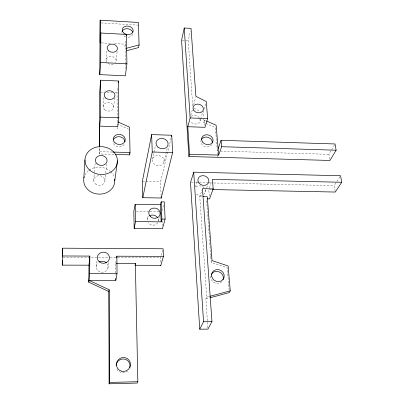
<?xml version="1.0" encoding="UTF-8"?>
<svg xmlns="http://www.w3.org/2000/svg" width="404" height="404" viewBox="0 0 404 404"><rect width="100%" height="100%" fill="white"/><g stroke="black" fill="none" stroke-linecap="round" stroke-linejoin="round"><path stroke-width="0.3" stroke-dasharray="2.02 1.52" d="M113.898 154.409L99.399 154.005L99.424 147.748M99.399 154.005L99.631 147.324M93.683 180.376L94.329 172.836M94.385 172.21L95.137 163.413M106.03 60.176L106.959 49.753M103.126 106.55L104.03 96.713M116.165 60.686L117.216 50.904M104.868 180.618L105.636 173.73M105.707 173.104L106.686 164.337M113.66 106.964L114.696 97.773M96.263 266.721L96.95 260.691M117.301 122.286L117.029 92.819L117.675 87.224M124.902 46.793L125.73 39.925M117.367 129.129L117.589 127.341M107.944 268.16L108.838 262.166M115.68 263.332L116.18 260.358M152.561 159.085L155.515 145.071M147.314 218.71L148.111 215.231M192.698 105.823L188.244 40.602L190.345 31.451M163.979 162.024A5.898 5.05 12.4 0 0 156.53 155.626A5.898 5.05 12.4 0 0 154.283 164.075A5.898 5.05 12.4 0 0 163.979 162.024L167.281 148.111M161.105 195.526L160.545 181.83L171.15 137.708M158.242 221.478L159.287 217.448M162.075 210.641L163.595 204.823M193.632 104.707L195.566 97.521M190.855 115.403L192.45 109.484M200.051 120.968L200.566 119.2M200.738 118.614L202.616 112.14M160.625 262.196L160.459 257.833L160.989 256.02M161.161 255.419L162.57 250.581M205.58 103.914L202.985 112.822L203.348 117.599M205.373 123.129L203.707 122.382L204.409 120.033L206.085 120.786M195.491 186.906L197.243 181.517M207.868 327.841L205.888 298.889L206.702 297.172L199.768 196.586L202.091 189.809M217.357 151.015L217.746 149.889M205.252 192.001L206.505 188.431M206.717 187.835L207.762 184.86M209.408 187.804L211.63 181.608M210.787 256.55L211.398 255.136M229.118 290.097L227.235 267.807L211.221 262.443L211.63 261.509M329.76 159.221L328.932 154.308L331.376 150.172M331.684 149.657L335.047 143.97M335.184 191.461L334.199 185.608L336.552 181.972M336.886 181.452L339.91 176.78M205.888 298.889L209.494 297.92M206.702 297.172L209.115 296.521M63.135 257.479L109.6 257.651M110.226 257.651L117.135 257.676M117.761 257.681L160.459 257.833M136.305 211.433L149.349 211.625M149.97 211.63L159.282 211.767M199.768 196.586L202.273 196.632M211.322 189.547L208.802 189.496L209.328 196.379M142.354 181.436L160.545 181.83M191.153 182.497L194.93 182.578M195.561 182.593L198.712 182.659M199.344 182.674L208.166 182.866M208.797 182.881L213.206 182.977M213.837 182.987L334.199 185.608M99.616 151.687L112.024 152.04M220.508 151.111L328.932 154.308M100.288 92.112L104.626 92.294M107.105 92.4L112.686 92.637M115.165 92.743L117.029 92.819M101.328 42.9L111.388 43.445M114.529 43.612L125.22 44.193L125.164 62.878M182.184 40.264L188.244 40.602M101.217 22.952L138.072 25.119M205.929 123.377L215.377 127.614L217.645 154.454M117.322 124.169L128.624 129.275M193.9 108.242L200.308 111.474M217.695 155.025L217.842 156.742M204.409 120.033L204.828 125.498M203.389 118.2L203.707 122.382M206.671 200.712L207.131 206.984M207.176 207.611L207.641 213.888M207.686 214.514L211.221 262.443M162.125 220.574L162.332 225.589M125.174 63.494L125.255 68.417M115.685 263.958L115.771 275.281M199.889 118.731A5.161 4.257 15.9 0 1 197.278 123.75A5.161 4.257 15.9 0 1 190.784 121.67M191.249 116.478A5.161 4.257 15.9 0 1 199.303 117.67M211.777 144.622A5.818 4.868 17.7 0 1 204.783 146.516A5.818 4.868 17.7 0 1 200.995 140.521M124.19 144.445A5.994 5.06 7.7 0 1 117.473 146.617A5.994 5.06 7.7 0 1 112.989 141.557M205.07 189.511A5.444 4.737 18.7 0 1 202.965 194.885M201.702 195.344A5.444 4.737 18.7 0 1 196.415 193.991M195.96 187.178A5.444 4.737 18.7 0 1 204.177 187.986M221.877 281.613A6.434 5.903 29 0 1 215.382 283.098A6.434 5.903 29 0 1 210.817 277.967L210.762 276.392A6.434 5.903 29 0 1 211.13 274.887M84.956 175.018A15.549 13.504 4.3 0 1 88.385 170.746M89.244 170.094A15.549 13.504 4.3 0 1 110.206 171.271M110.671 171.7A15.549 13.504 4.3 0 1 114.216 177.346M132.704 34.34A5.494 4.232 9.6 0 1 127.487 37.213M125.609 36.85A5.494 4.232 9.6 0 1 122.705 34.805M121.942 32.628A5.494 4.232 9.6 0 1 122.114 31.537M106.712 62.231A5.085 4.01 8.1 0 1 111.075 56.414A5.085 4.01 8.1 0 1 115.504 62.665M113.266 64.196A5.085 4.01 8.1 0 1 107.52 63.11M157.732 222.7A5.636 5.06 12.2 0 1 152.949 225.195A5.636 5.06 12.2 0 1 147.995 222.584M147.162 220.023A5.636 5.06 12.2 0 1 148.697 216.453M158.146 218.847A5.636 5.06 12.2 0 1 158.333 221.049M127.639 371.104A7.009 6.924 -30.4 0 1 116.327 367.822M107.348 263.994A5.939 5.499 -0.1 0 1 105.606 271.256A5.939 5.499 -0.1 0 1 97.642 270.271A5.939 5.499 -0.1 0 1 98.026 262.842M104.692 109.706A5.277 4.328 7.2 0 0 113.489 108.08A5.277 4.328 7.2 0 0 107.004 102.53A5.277 4.328 7.2 0 0 104.692 109.706M95.319 183.881A5.6 4.863 4.3 0 0 104.681 181.876A5.6 4.863 4.3 0 0 97.829 175.791A5.6 4.863 4.3 0 0 95.319 183.881"/><path stroke-width="0.61" d="M99.429 147.122L99.667 92.082L100.652 80.199L118.397 81.002L118.786 117.811L117.665 126.745L99.722 126.129L99.637 146.703M100.167 20.2L100.071 42.834L100.823 32.997L126.391 34.441L126.907 63.802L125.371 75.811L99.743 74.619L100.167 20.2L138.436 22.473L139.062 44.94L138.683 47.531L126.765 50.697M99.722 126.129L100.515 117.14L100.652 80.199M99.743 74.619L100.712 62.509L100.823 32.997M116.296 263.332L135.355 263.378L137.84 381.709L137.365 383.063L109.095 383.8L108.868 291.557L88.794 282.194L88.986 265.181L89.829 256.091L62.433 255.979L62.277 265.13L88.986 265.181M88.794 282.194L89.643 273.442L89.829 256.091M62.519 256.858L62.665 248.182L163.1 248.768L163.408 256.383L160.762 265.65M62.433 255.979L62.665 248.182M62.277 265.13L62.418 260.418M84.951 159.994L83.689 180.159A15.549 13.504 4.3 0 0 100.182 194.137A15.549 13.504 4.3 0 0 114.62 179.078M118.18 82.87L118.397 81.002M126.245 35.658L126.391 34.441M114.766 180.835L117.448 160.853M115.155 154.444L129.654 154.848L130.017 152.555L129.543 127.159L118.185 122.028M108.868 291.557L109.156 289.769L88.971 280.356L115.807 280.31L117.024 273.442L116.882 256.197L163.408 256.383M116.584 257.984L116.882 256.197M160.464 204.737L135.178 204.323L133.82 211.398L134.173 228.422L162.458 228.72L165.095 219.125L164.352 201.909L161.191 201.859L160.464 204.737L161.151 221.872L135.552 221.564L134.173 228.422M151.631 134.593L142.354 181.436L142.799 197.687L161.206 198.016L172.619 152.591L171.735 135.254L151.631 134.593L152.252 152.005L142.799 197.687M188.89 156.505L189.537 154.252L187.794 126.715L204.969 127.321L207.626 118.594L206.272 101.54L195.889 96.324L191.042 28.401L184.239 28.002L181.578 40.228L188.89 156.505L329.967 160.454L336.133 150.202L335.047 143.97L221.069 140.309L218.135 148.763M135.143 264.322L135.355 263.378M109.095 383.8L109.408 382.442L109.156 289.769M171.442 136.481L171.735 135.254M161.151 221.872L161.893 219.079L161.191 201.859M187.794 126.715L190.153 117.948L184.239 28.002M193.713 172.18L190.521 182.482L199.743 329.209L207.954 329.098L211.954 321.549L202.475 188.678L213.191 188.895L212.438 179.356L341.723 182.28L340.582 175.74L193.713 172.18L203.535 321.645L199.743 329.209M189.537 154.252L218.675 155.086L221.629 146.703L221.069 140.309M213.191 188.895L209.519 198.884L207.126 198.839M202.899 196.647L207.287 196.728L212.039 260.58L228.134 265.973L230.26 290.84L229.326 292.572L210.095 297.753M341.723 182.28L335.285 192.046L212.58 189.572M209.721 296.359L230.26 290.84M126.487 48.263L139.062 44.94M109.408 382.442L137.84 381.709M203.535 321.645L211.954 321.549M89.643 273.442L117.024 273.442M134.931 265.266L160.747 265.312M161.893 219.079L165.095 219.125M152.252 152.005L172.619 152.591M112.645 152.061L130.017 152.555M221.629 146.703L336.133 150.202M190.153 117.948L207.626 118.594M100.515 117.14L118.786 117.811M100.712 62.509L126.907 63.802M206.646 121.033L216.135 125.285L218.675 155.086M161.156 196.773L161.206 198.016M135.178 204.323L135.552 221.564M129.628 153.616L129.654 154.848M115.791 278.427L115.807 280.31M201.48 139.345A5.818 4.868 17.7 0 1 208.217 137.4A5.818 4.868 17.7 0 1 212.322 143.021M113.342 139.834A5.994 5.06 7.7 0 1 119.958 136.799A5.994 5.06 7.7 0 1 124.952 141.93M211.348 274.422A6.434 5.903 29 0 1 219.488 272.028A6.434 5.903 29 0 1 222.978 279.881M83.961 177.811A15.549 13.504 4.3 0 1 84.274 176.669M122.114 31.537A5.494 4.232 9.6 0 1 127.326 28.694A5.494 4.232 9.6 0 1 132.653 32.138M149.833 215.665A5.636 5.06 12.2 0 1 157.54 217.62M116.1 365.418A7.009 6.924 -30.4 0 1 124.195 359.035A7.009 6.924 -30.4 0 1 129.841 367.519M99.258 261.974A5.939 5.499 -0.1 0 1 106.403 262.863M211.64 276.164L211.585 274.584A6.469 5.929 28.8 0 1 221.124 270.63A6.469 5.929 28.8 0 1 221.498 280.836A6.469 5.929 28.8 0 1 211.64 276.164M202.571 142.056A5.848 4.883 17.7 0 0 212.529 142.344A5.848 4.883 17.7 0 0 206.934 134.734A5.848 4.883 17.7 0 0 202.571 142.056M193.854 110.494A5.282 4.308 16 0 0 202.864 110.822A5.282 4.308 16 0 0 197.854 104.081A5.282 4.308 16 0 0 193.854 110.494M115.09 142.905A6.025 5.075 7.8 0 0 125.104 140.9A6.025 5.075 7.8 0 0 117.65 134.461A6.025 5.075 7.8 0 0 115.09 142.905M105.803 98.071A5.403 4.383 7.5 0 0 114.797 96.45A5.403 4.383 7.5 0 0 108.161 90.804A5.403 4.383 7.5 0 0 105.803 98.071M198.844 182.881A5.575 4.808 18.7 0 0 208.348 183.057A5.575 4.808 18.7 0 0 203.035 175.629A5.575 4.808 18.7 0 0 198.844 182.881M89.809 170.225A16.266 13.913 5.2 0 0 116.933 164.443A16.266 13.913 5.2 0 0 96.859 147.041A16.266 13.913 5.2 0 0 89.809 170.225M97.122 163.898A5.858 5.01 5.2 0 0 106.908 161.873A5.858 5.01 5.2 0 0 99.732 155.565A5.858 5.01 5.2 0 0 97.122 163.898M108.671 50.899A5.202 4.06 8.3 0 0 117.317 49.505A5.202 4.06 8.3 0 0 110.923 44.193A5.202 4.06 8.3 0 0 108.671 50.899M123.917 33.128A5.515 4.237 9.7 0 0 133.047 31.714A5.515 4.237 9.7 0 0 126.21 26.119A5.515 4.237 9.7 0 0 123.917 33.128M157.959 147.142A6.116 5.166 12.7 0 0 168.003 145.087A6.116 5.166 12.7 0 0 160.262 138.496A6.116 5.166 12.7 0 0 157.959 147.142M150.576 216.776A5.737 5.121 12.4 0 0 160.029 214.575A5.737 5.121 12.4 0 0 152.788 208.191A5.737 5.121 12.4 0 0 150.576 216.776M99.096 261.686A6.095 5.606 1 0 0 109.282 259.171A6.095 5.606 1 0 0 101.793 252.308A6.095 5.606 1 0 0 99.096 261.686M121.735 371.246A7.045 6.964 -27.9 0 0 130.209 362.479A7.045 6.964 -27.9 0 0 118.402 359.651A7.045 6.964 -27.9 0 0 121.735 371.246"/></g></svg>
